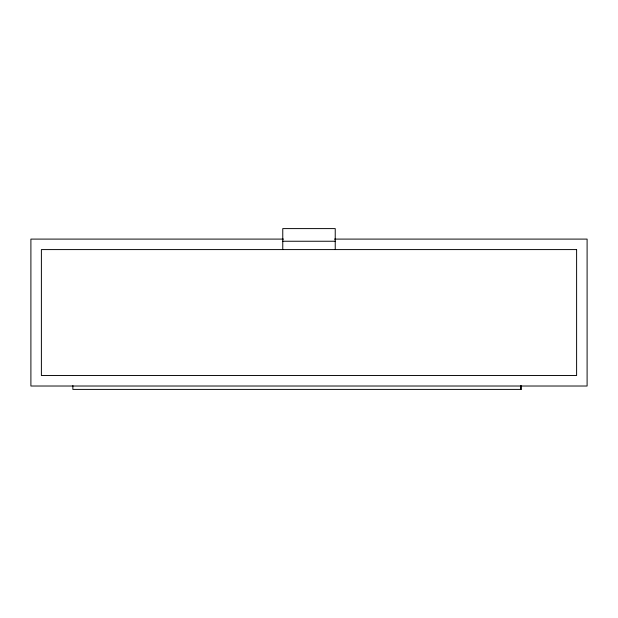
<?xml version="1.0" encoding="UTF-8"?>
<svg xmlns="http://www.w3.org/2000/svg" width="618" height="618" viewBox="0 0 618 618"><rect width="100%" height="100%" fill="white"/><g stroke="black" fill="none" stroke-linecap="round" stroke-linejoin="round"><path stroke-width="0.93" d="M520.982 386.018L520.982 389.394L520.982 385.539M520.982 389.394L72.854 389.402L72.878 385.539M283.5 239.096L30.9 239.096L30.9 386.018L587.1 386.018L587.1 239.096L334.5 239.096M282.766 241.244L335.234 241.244M335.234 249.587L335.234 228.598L282.766 228.598L282.766 249.587M576.609 249.587L41.391 249.587L41.391 375.52L576.609 375.52L576.609 249.587"/></g></svg>
